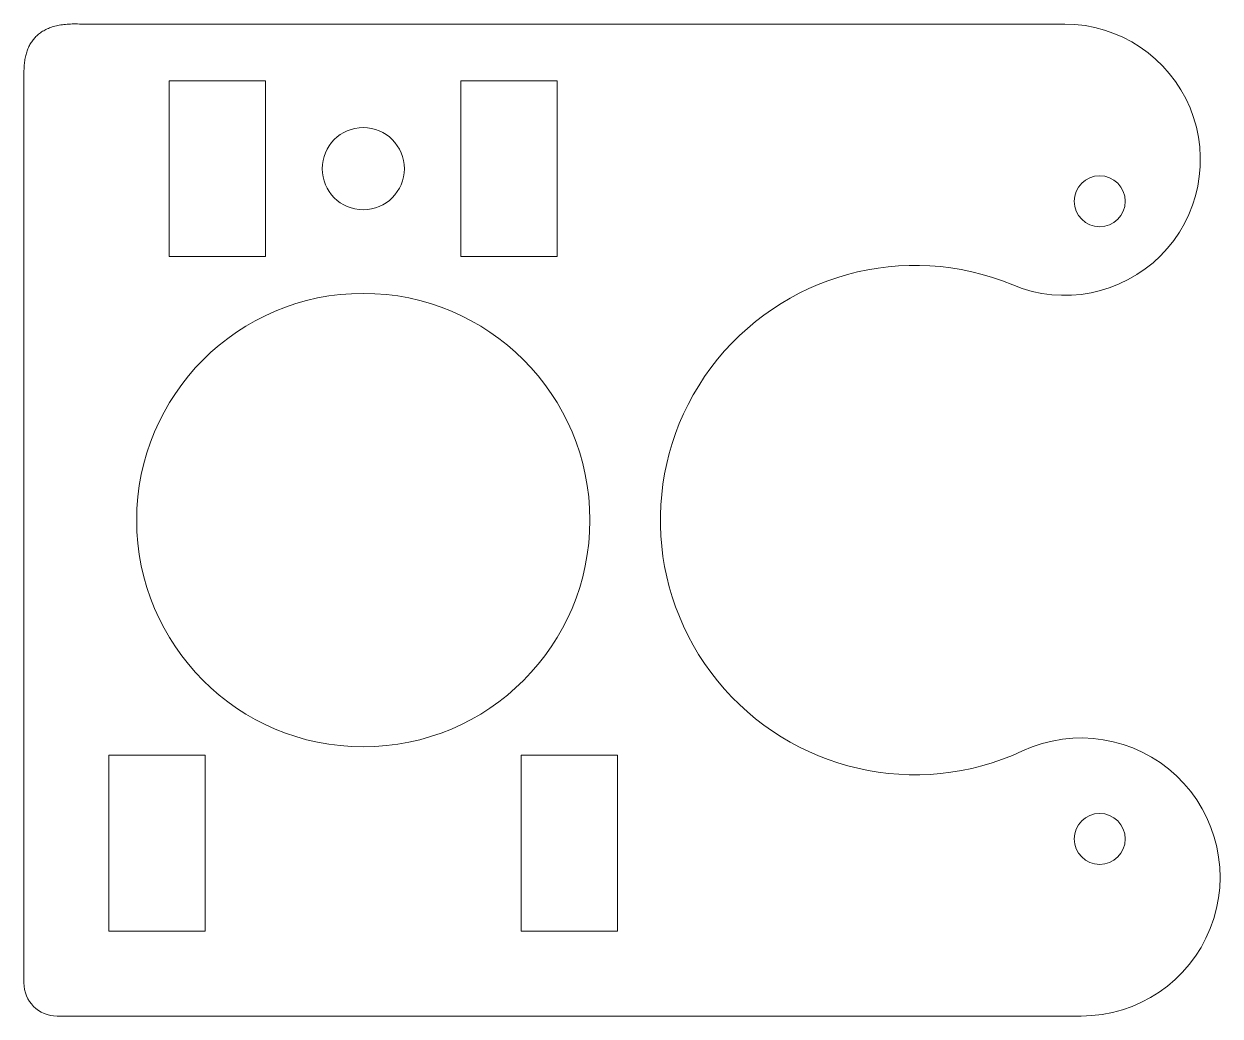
# Model space of a CAD drawing. Header units: millimetres. Extents: x 646.7 to 689, y -349.1 to -314.1.
import ezdxf

# ---------------------------------------------------------------- set-up
doc = ezdxf.new("R2010")
doc.units = ezdxf.units.MM

msp = doc.modelspace()

# ---------------------------------------------------------------- linework, layer by layer
at = {"color": 7, "linetype": 'Continuous', "lineweight": 15}
for p, q in [((648.773, -314.146), (683.494, -314.146)), ((646.747, -347.976), (646.747, -315.835)), ((651.877, -316.146), (655.277, -316.146)), ((651.877, -322.346), (651.877, -316.146)), ((655.277, -316.146), (655.277, -322.346)), ((662.177, -322.346), (662.177, -316.146)), ((662.177, -316.146), (665.577, -316.146)), ((665.577, -316.146), (665.577, -322.346)), ((655.277, -322.346), (651.877, -322.346)), ((665.577, -322.346), (662.177, -322.346)), ((649.747, -339.946), (653.147, -339.946)), ((649.747, -346.146), (649.747, -339.946)), ((653.147, -339.946), (653.147, -346.146)), ((664.307, -339.946), (667.707, -339.946)), ((664.307, -346.146), (664.307, -339.946)), ((667.707, -339.946), (667.707, -346.146)), ((653.147, -346.146), (649.747, -346.146)), ((667.707, -346.146), (664.307, -346.146)), ((684.071, -349.146), (647.916, -349.146))]:
    msp.add_line(p, q, dxfattribs=at)
for centre, radius in [((658.727, -319.246), 1.45), ((684.727, -320.396), 0.9), ((658.727, -331.646), 8), ((684.727, -342.896), 0.9)]:
    msp.add_circle(centre, radius, dxfattribs=at)
for centre, radius, start, end in [((683.494, -318.931), 4.785, 247.4122, 90), ((678.204, -331.646), 8.987, 67.4122, 294.978), ((684.071, -344.24), 4.906, 270, 114.978), ((647.916, -347.976), 1.17, 180, 270)]:
    msp.add_arc(centre, radius, start, end, dxfattribs=at)
msp.add_open_spline([(646.747, -315.835), (646.747, -314.027), (648.773, -314.146)], degree=2, dxfattribs=at)

doc.saveas('drawing.dxf')
